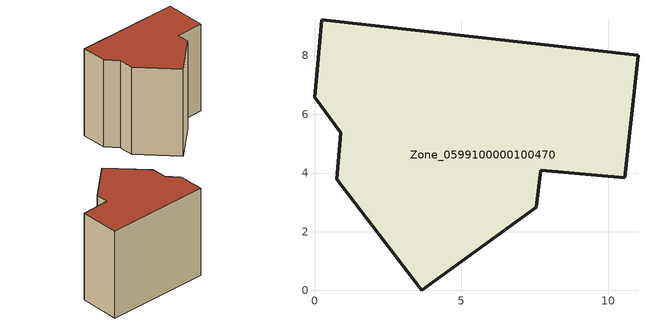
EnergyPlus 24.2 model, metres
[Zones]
Zone_0599100000100470
 floor ground (C_G): 7.7,4.1 7.56,2.83 3.66,0 0.76,3.79 0.9,5.38 0,6.58 0.25,9.23 11.02,8.02 10.56,3.84 z0
 wall outside (C_F): 7.56,2.83 7.7,4.1 10.56,3.84 11.02,8.02 0.25,9.23 0,6.58 0.9,5.38 0.76,3.79 3.66,0 7.56,2.83 z0:9.62
 roof outside (C_R): 7.7,4.1 10.56,3.84 11.02,8.02 0.25,9.23 0,6.58 0.9,5.38 0.76,3.79 3.66,0 7.56,2.83 z9.62
[BUILDING]
Pand.0599100000100470: North Axis=0; Terrain=City; Loads Convergence Tolerance Value=0.04; Temperature Convergence Tolerance Value=0.4; Solar Distribution=FullExterior; Maximum Number of Warmup Days=25; Minimum Number of Warmup Days=1
[Site:Location]
Rotterdam.The.Hague.AP_ZH_NLD Design_Conditions: Latitude=51.96; Longitude=4.45; Time Zone=1; Elevation=-4.5
[SITE:GROUNDTEMPERATURE:BUILDINGSURFACE]
18, 18, 18, 18, 18, 18, 18, 18, 18, 18, 18, 18
[MATERIAL] Thermal Absorptance=0.9; Solar Absorptance=0.7; Visible Absorptance=0.7
Name | Roughness | Thickness | Conductivity | Density | Specific Heat
G.TI.1946 | MediumSmooth | 0.15 | 1 | 540 | 1210
F.TI.1946 | Rough | 0.3 | 0.857143 | 1920 | 840
R.TI.1946 | MediumRough | 0.2 | 0.1 | 1500 | 1000
[CONSTRUCTION]
C_G: G.TI.1946
C_F: F.TI.1946
C_R: R.TI.1946
[ZONE]
Zone_0599100000100470: Type=1; Multiplier=1; Ceiling Height=Autocalculate; Volume=Autocalculate; Floor Area=autocalculate; Part of Total Floor Area=Yes
[ZONEINFILTRATION:DESIGNFLOWRATE]
Infil_Zone_0599100000100470: Zone or ZoneList or Space or SpaceList=Zone_0599100000100470; Schedule=AlwaysOn; Design Flow Rate Calculation Method=Flow/Area; Flow Rate per Floor Area=0.003; Constant Term Coefficient=1; Temperature Term Coefficient=0; Velocity Term Coefficient=0; Velocity Squared Term Coefficient=0
[HVACTEMPLATE:ZONE:IDEALLOADSAIRSYSTEM]
Zone_0599100000100470: Maximum Heating Supply Air Temperature=50; Minimum Cooling Supply Air Temperature=13; Maximum Heating Supply Air Humidity Ratio=0.0156; Minimum Cooling Supply Air Humidity Ratio=0.0077; Heating Limit=NoLimit; Cooling Limit=NoLimit; Dehumidification Control Type=ConstantSensibleHeatRatio; Cooling Sensible Heat Ratio=0.7; Dehumidification Setpoint=60; Humidification Control Type=None; Humidification Setpoint=30; Outdoor Air Method=None; Outdoor Air Flow Rate per Person=0.00944; Outdoor Air Flow Rate per Zone Floor Area=0; Outdoor Air Flow Rate per Zone=0; Demand Controlled Ventilation Type=None; Outdoor Air Economizer Type=NoEconomizer; Heat Recovery Type=None; Sensible Heat Recovery Effectiveness=0.7; Latent Heat Recovery Effectiveness=0.65
[ZONECONTROL:THERMOSTAT]
ThermostatControl_Zone_0599100000100470: Zone or ZoneList=Zone_0599100000100470; Control Type Schedule=DualSetpointControlType; Control 1=Thermostat_Zone_0599100000100470; Temperature Difference Between Cutout And Setpoint=0
[THERMOSTATSETPOINT:DUALSETPOINT]
Thermostat_Zone_0599100000100470: Heating Setpoint Temperature Schedule=HeatingSetpoint_Zone_0599100000100470; Cooling Setpoint Temperature Schedule=CoolingSetpoint_Zone_0599100000100470
[SCHEDULE:COMPACT]
HeatingSetpoint_Zone_0599100000100470: Through: 12/31, For: AllDays, Until: 24:00, 21
CoolingSetpoint_Zone_0599100000100470: Through: 12/31, For: AllDays, Until: 24:00, 24
DualSetpointControlType: Through: 12/31, For: AllDays, Until: 24:00, 4
AlwaysOn: Through: 12/31, For: AllDays, Until: 24:00, 1
